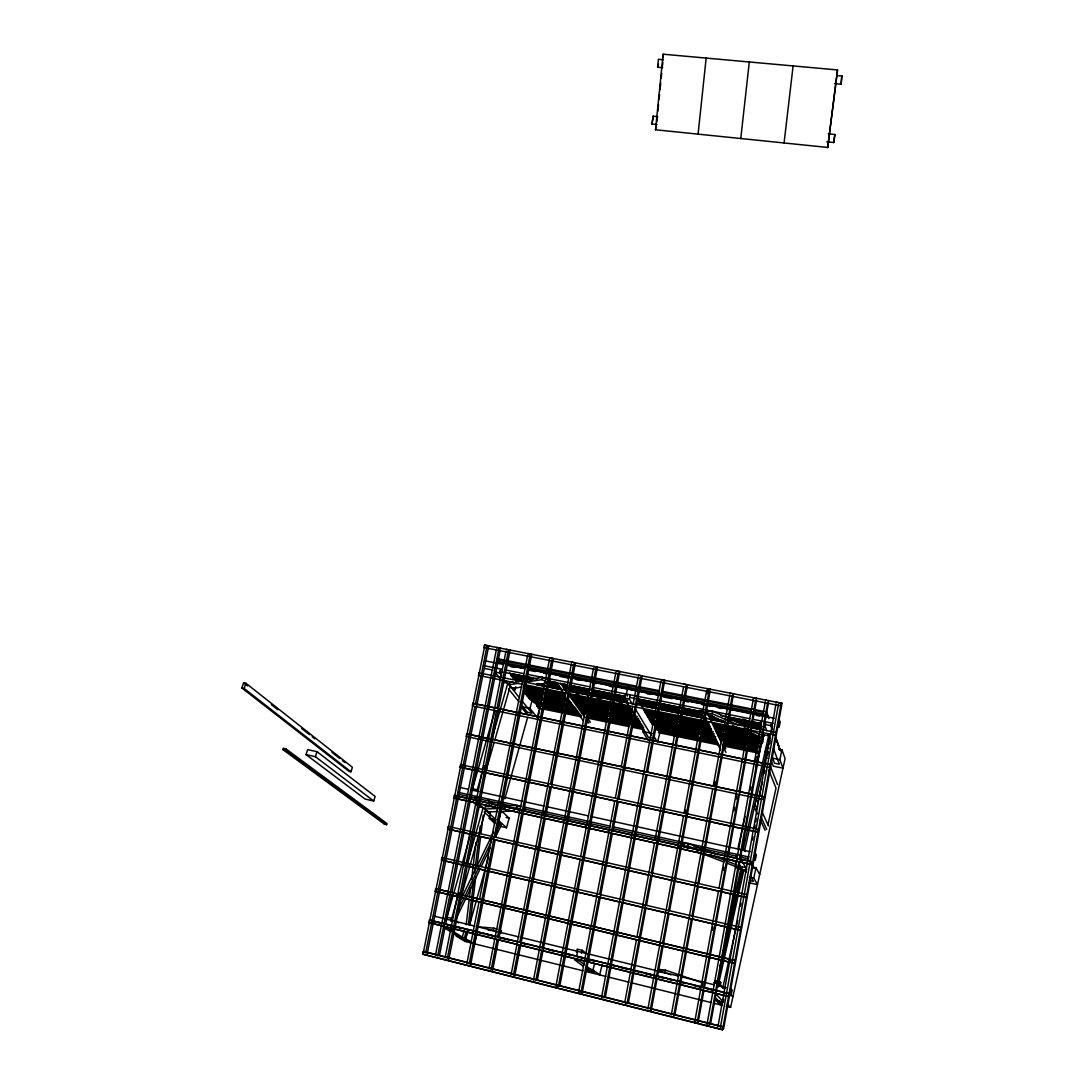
<?xml version="1.0" encoding="UTF-8"?>
<svg xmlns="http://www.w3.org/2000/svg" width="1084" height="1084" viewBox="0 0 1084 1084"><rect width="100%" height="100%" fill="white"/><g stroke="black" fill="none" stroke-linecap="round" stroke-linejoin="round"><path stroke-width="1.5" d="M656.958 124.484L651.904 123.969L653.245 116.218M658.476 64.173L657.609 67.222L658.394 59.308L663.449 59.769M653.096 117.777L651.904 123.969M828.013 147.478L655.522 129.768L663.137 54.2L837.539 69.945L827.702 147.478L837.539 69.945M656.321 126.557L655.522 129.768M656.782 121.936L657.202 117.75M657.866 111.137L658.544 104.538M659.045 99.579L659.546 94.62M660.048 89.66L660.712 83.048M661.213 78.089L661.714 73.143M662.378 66.531L662.812 62.289M663.286 57.587L663.137 54.2M466.161 924.815L469.182 899.598M469.575 896.238L470.591 887.823M471.594 879.422L476.025 842.431M468.41 924.72L473.627 881.238M474.629 872.877L480.239 826.049M469.941 925.343L475.754 876.97M477.15 865.289L480.564 836.929M480.957 833.596L483.166 815.236M834.937 134.497L833.596 142.492L834.937 134.497L828.217 133.82M841.143 84.213L841.794 75.988L841.143 84.213L834.436 83.59M717.933 1026.656L776.009 703.841M723.123 1002.551L723.719 999.231M740.413 906.346L741.009 903.026M752.35 839.992L752.946 836.672M754.437 828.379L755.033 825.059M755.629 821.74L756.226 818.42M764.288 773.637L764.884 770.317M767.567 755.385L768.163 752.066M769.654 743.773L770.25 740.453M720.426 1027.28L778.475 704.329M722.378 1029.8L723.123 1026.792L423.6 951.373L422.611 954.15L722.378 1029.8L723.624 1028.689L782.038 703.272L484.494 645.061L483.979 647.582L780.561 705.779L781.036 703.109L782.038 703.272M728.367 996.494L729.098 993.527L429.44 920.045L428.925 922.66L728.367 996.494L428.925 922.66M734.315 963.324L735.047 960.397L435.714 888.704L435.199 891.305L734.315 963.324L435.199 891.305M740.25 930.302L740.968 927.416L441.96 857.485L441.445 860.086L740.25 930.302L441.445 860.086M746.144 897.43L746.862 894.571L448.193 826.401L447.665 828.989L746.144 897.43L447.665 828.989M752.025 864.693L752.743 861.875L454.386 795.439L453.871 798.014L752.025 864.693L453.871 798.014M757.879 832.092L758.583 829.314L460.551 764.613L460.05 767.174L757.879 832.092L460.05 767.174M764.193 796.943L763.705 799.64L466.188 736.456L466.703 733.909L764.41 796.903L466.703 733.909M769.992 764.64L769.505 767.323L472.312 705.874L472.827 703.326L770.196 764.626L472.827 703.326M781.239 703.137L722.635 1029.583L422.611 954.15M718.502 890.926L694.627 1022.51L695.698 1021.643M719.099 887.593L753.556 697.73L754.437 697.866M702.025 986.779L702.933 981.792M712.269 930.329L712.865 927.01M723.109 870.547L723.706 867.227M733.949 810.778L734.559 807.458M736.063 799.152L736.659 795.832M697.703 1019.8L714.925 924.828M715.535 921.495L738.489 794.857M739.098 791.523L755.711 699.871M698.164 1022.266L703.895 990.708M704.492 987.389L727.676 859.476M728.272 856.157L756.578 700.007M707.093 1023.919L765.29 701.741M736.077 868.284L736.673 864.951M750.196 790.073L750.806 786.74M755.304 761.781L756.212 756.795M709.573 1024.543L738.963 861.726M739.559 858.393L767.743 702.215M710.616 1023.662L722.025 960.41M722.621 957.077L768.57 702.364M671.308 1014.895L712.608 789.342M713.204 786.022L729.911 694.817M714.126 786.374L715.034 781.388M673.462 1017.171L691.375 919.286M691.971 915.966L732.337 695.291M674.912 1014.665L698.313 886.644M698.923 883.324L733.272 695.454M647.88 1008.974L683.448 816.428M684.058 813.108L706.741 690.278M685.02 813.542L685.644 810.222M707.134 693.774L708.055 688.787L707.053 688.625M650.63 1007.93L661.958 946.495M662.581 943.175L709.464 689.085L710.467 689.261M657.053 978.811L651.213 1010.437L650.007 1011.25M657.663 975.492L669.018 913.92M669.641 910.587L710.156 690.928M624.953 1001.453L636.403 939.977M637.013 936.657L654.357 843.609M654.966 840.29L683.448 687.446M627.053 1003.716L650.874 875.736M651.498 872.417L674.695 747.743M675.318 744.423L686.457 684.587L687.527 684.763L646.525 905.167M628.327 1002.93L645.901 908.473M601.579 997.294L660.942 681.321M603.978 997.903L621.782 903.067M622.406 899.734L645.82 774.952M646.443 771.632L663.313 681.782M605.319 997.117L647.013 774.857M647.636 771.537L664.763 680.318L663.625 680.115M578.693 991.521L614.777 801.076M615.4 797.77L620.739 769.613M621.362 766.307L632.649 706.687M633.286 703.38L638.3 676.877M581.078 992.131L598.951 897.688M599.574 894.381L640.658 677.337M582.162 993.025L612.324 833.623M612.948 830.303L618.287 802.079M618.923 798.759L642.162 675.888L640.969 675.684M555.997 985.79L580.062 859.802M580.685 856.495L615.834 672.486M558.355 986.386L618.178 672.947M559.818 985.654L619.75 671.497L618.49 671.281M533.463 980.112L593.544 668.123M535.808 980.695L541.566 950.817M542.203 947.497L595.861 668.571M537.339 979.99L597.501 667.148L596.186 666.917M491.242 969.462L497.068 939.665M497.719 936.359L551.742 659.939M492.57 970.437L498.735 938.92M499.372 935.6L553.504 658.53L552.068 658.286M511.12 974.462L523.044 912.999M523.694 909.679L571.417 663.787M513.437 975.058L519.25 945.14M519.886 941.806L549.859 787.241M550.509 783.908L573.721 664.248M515.036 974.367L545.225 818.596M545.862 815.276L575.414 662.825L574.046 662.581M466.919 963.324L479.006 902.037M479.656 898.717L485.212 870.56M485.862 867.241L527.664 655.224M469.223 963.893L529.927 655.671M470.605 964.895L495.131 840.317M495.781 836.997L531.756 654.275L530.252 654.018M488.938 968.879L549.452 659.492M445.09 957.809L506.025 650.996M447.353 958.378L496.431 711.158M497.082 707.838L508.288 651.43M448.803 959.394L510.171 650.048L508.613 649.777M478.925 672.866L775.968 732.486L775.494 735.155L478.41 675.4L479.331 672.92M423.072 954.001L484.887 645.129M425.66 952.917L474.9 706.7M475.564 703.408L487.123 645.563L488.735 645.861M427.164 953.947L488.41 647.514M435.429 955.37L496.472 649.113M437.692 955.939L499.046 647.907L500.618 648.178M439.494 955.316L445.104 927.091M445.768 923.771L451.391 895.547M452.042 892.227L500.293 649.844M767.96 824.802L776.009 788.136L768.8 770.168M726.212 1006.304L730.589 1007.388L785.101 758.57L781.984 749.898L778.678 749.22M722.838 987.619L735.521 930.207M736.253 926.928L737.703 920.37M777.702 744.329L777.906 743.407M777.946 745.006L778.149 744.085M778.678 747.011L778.868 746.09M778.908 747.675L779.111 746.754M779.64 749.654L779.83 748.746M780.074 749.41L779.87 750.318L775.927 737.96L780.629 750.941M748.922 882.701L757.472 884.639L753.773 878.013L756.036 867.742L753.136 867.092M771.009 760.453L773.231 766.144L782.987 768.163L779.843 759.64L781.984 749.898M725.819 936.454L740.806 869.138M720.169 966.223L721.632 959.652M722.364 956.373L735.873 895.614L722.662 954.719M768.841 748.258L766.51 747.784M757.838 802.58L762.472 781.781M718.76 983.188L743.922 869.842M718.353 986.955L719.044 983.825L713.8 982.538M720.318 981.914L720.44 985.234L720.318 981.914L715.088 980.641L714.519 983.202M745.806 871.075L745.751 867.579L740.629 866.441L740.087 868.867L740.697 869.924L745.806 871.075L745.751 867.579M775.968 739.573L776.171 738.651M776.713 741.619L776.916 740.697M776.957 742.296L777.16 741.375M741.646 856.224L740.968 859.246L746.795 869.558M756.131 767.445L763.502 734.762L768.61 735.792L743.326 848.691L744.871 851.523M770.846 725.467L771.063 724.519M771.632 727.635L771.849 726.686M744.559 850.954L769.667 738.624L768.61 735.792M771.903 728.353L771.239 724.993M760.507 722.174L759.857 725.074L761.605 729.654M765.711 723.218L765.06 726.117L766.767 730.684M767.58 714.912L767.364 715.874L754.234 713.272M735.738 858.081L736.415 855.059M738.109 847.525L745.101 816.482M767.851 715.657L767.635 716.619L766.483 711.876L768.935 718.651M660.779 972.24L664.777 972.687L665.373 970.126L701.714 982.565M688.272 843.515L682.866 843.515L682.283 845.981L687.69 845.981L688.272 843.515L717.852 854.964M659.438 972.091L660.034 969.543L665.373 970.126M712.608 711.28L707.147 711.876L706.578 714.234L712.039 713.651L712.608 711.28L747.824 726.578M602.216 964.53L599.642 974.882L593.016 969.882L585.929 968.134L589.615 970.979L594.438 972.172L586.986 966.576M593.016 969.882L594.52 963.866M648.151 740.318L642.717 731.51L643.517 728.353M576.458 952.145L577.23 949.11L582.243 950.329L585.929 953.229M576.349 956.671L577.718 951.332M581.471 953.378L582.243 950.329M628.734 687.351L628.977 686.416M629.425 688.516L629.655 687.581M632.649 704.546L629.262 698.936L630.346 694.709M632.866 711.971L624.289 697.947L625.021 695.129M627.826 684.465L629.872 689.288L636.511 690.603M627.541 689.112L626.254 694.058L627.487 696.104M500.862 933.189L501.54 930.736M488.261 930.18L493.234 930.628L493.911 928.175L496.96 929.191M524.846 808.339L524.195 810.71L516.675 807.865L509.927 808.108M474.291 943.771L477.082 933.703M500.401 826.36L506.499 827.742L509.155 818.176L502.407 811.753M536.336 684.736L549.195 682.744L549.832 680.467L542.434 677.351L526.147 679.966M516.675 807.865L517.325 805.493L520.334 806.631M465.564 938.324L467.611 931.007M501.282 810.683L498.559 820.398L506.499 827.742M532.501 699.126L539.669 708.299L537.136 717.405L529.913 708.367L532.501 699.126L529.466 698.516M467.827 931.305L465.822 938.487L456.066 935.966L464.955 941.44L472.732 943.378M469.941 923.622L488.532 857.173M502.583 806.943L503.491 803.705M504.846 798.84L527.515 717.811M525.51 682.215L541.797 679.627L542.434 677.351M464.277 930.031L462.285 937.118L471.797 942.213M464.494 937.66L466.079 931.983M497.678 811.564L489.385 811.835L487.177 811.333L484.643 809.003L485.293 806.699L495.415 806.32M459.088 904.002L485.686 810.141M487.177 811.333L490.578 813.135L488.396 812.634M488.532 806.55L489.887 801.754L493.315 803.42L491.133 802.932L488.03 800.006M495.036 823.555L489.25 818.298L490.171 815.073M513.125 682.053L509.873 682.581L509.236 684.79L511.58 687.906L513.762 688.354L514.941 689.817L515.821 686.7M446.08 920.153L470.09 835.981M513.762 688.354L521.865 686.971M515.55 682.039L516.431 678.963L514.25 678.53M450.876 921.332L459.101 892.362M467.882 861.468L483.125 807.797L478.437 806.74M474.413 799.775L475.226 796.93M479.006 791.469L477.258 789.816L482.353 772.052M483.274 768.813L484.209 765.589M491.608 739.749L507.813 683.218L503.125 682.27M484.02 777.824L485.402 773M486.323 769.789L494.128 742.459M495.049 739.247L510.212 686.199M494.778 711.307L472.502 788.759L477.258 789.816M502.38 663.408L497.637 662.459L497.922 661.47M501.689 675.589L499.616 673.001L500.537 669.804M384.441 824.165L282.802 749.559L283.249 748.204L285.756 748.773L386.961 823.515L386.609 824.667L384.441 824.165L384.793 823.013M373.723 801.022L375.132 796.442L317.029 751.7L307.666 749.64L306.027 754.613L365.105 799.057L373.723 801.022L315.403 756.686L306.027 754.613M350.972 771.781L352.395 767.269L245.946 683.286L243.643 682.798L241.84 687.988L348.98 771.334L350.972 771.781L244.144 688.476L241.84 687.988M315.403 756.686L317.029 751.7M386.609 824.667L285.309 750.114L285.756 748.773M244.144 688.476L245.946 683.286M457.922 910.587L463.749 898.555M465.212 895.547L491.445 841.401M495.822 832.376L500.198 823.339M455.863 919.151L480.049 869.111M481.513 866.075L490.307 847.878M495.442 837.255L501.309 825.127M459.331 902.566L493.559 832.119M706.782 1025.586L707.825 1024.705M624.33 1004.773L625.603 1003.974M578.382 993.188L579.791 992.429M555.672 987.456L557.149 986.711M513.125 976.711L514.71 976.02M518.003 681.267L522.894 680.481M509.236 684.79L519.006 683.245M529.9 685.725L525.076 686.47L543.165 690.088M502.149 806.062L517.325 805.493M484.643 809.003L504.873 808.285M500.998 811.455L514.25 811.035M784.071 142.966L793.109 65.948M740.765 138.508L749.315 62.005M698.082 134.118L706.158 58.13M477.326 926.752L493.911 928.175M836.753 75.528L842.16 76.07M657.609 67.222L662.649 67.696M652.69 116.164L657.744 116.679M826.862 141.801L833.948 142.505M776.307 702.175L777.106 702.31M778.773 702.662L779.572 702.784M765.589 700.074L766.429 700.21M768.041 700.562L768.881 700.698M756.009 698.204L756.876 698.34M730.209 693.15L731.158 693.313M732.649 693.625L733.583 693.787M684.058 684.126L685.129 684.302M661.254 679.654L662.392 679.844M638.611 675.224L639.817 675.427M593.856 666.457L595.184 666.701M616.159 670.82L617.419 671.05M549.778 657.839L551.228 658.083M571.742 662.134L573.124 662.378M496.797 647.46L498.383 647.744M506.363 649.33L507.922 649.614M527.989 653.571L529.493 653.828M484.494 645.061L486.513 645.427M497.055 658.625L636.078 686.104M639.384 686.755L659.194 690.671M662.487 691.321L764.83 711.551M496.797 659.533L658.95 691.619M662.256 692.269L751.415 709.912M754.708 710.562L762.96 712.202M569.33 675.589L496.716 661.199L498.274 663.178M572.623 676.24L704.424 702.351M707.716 703.001L727.459 706.917M730.751 707.567L766.957 714.749M497.651 662.378L504.25 663.693M507.542 664.343L525.659 667.934M528.951 668.584L658.977 694.383M662.27 695.034L681.971 698.936M685.251 699.586L750.941 712.622M626.837 688.096L631.809 689.072M506.499 664.804L524.602 668.394M527.894 669.045L547.623 672.961M550.916 673.625L569.019 677.215M572.298 677.866L613.422 686.023M616.715 686.673L628.232 688.963M639.831 691.267L658.096 694.885M661.416 695.549L704.573 704.112M707.893 704.763L751.036 713.326M754.356 713.99L764.315 715.968M485.144 660.847L503.355 664.465M506.662 665.129L524.886 668.733M528.193 669.397L774.233 718.231M510.713 666.633L513.992 667.283M528.762 670.224L535.333 671.524M543.545 673.164L546.824 673.814M559.967 676.416L568.165 678.056M576.376 679.682L579.669 680.332M592.799 682.934L596.078 683.597M609.222 686.199L612.501 686.849M647.121 693.733L650.441 694.383M663.693 697.026L671.972 698.665M685.223 701.294L688.53 701.958M701.782 704.586L710.074 706.226M718.353 707.879L721.659 708.529M756.456 715.44L759.762 716.104M483.735 665.644L501.96 669.275M505.279 669.939L523.504 673.571M526.824 674.234L589.791 686.795M593.111 687.446L749.992 718.733M753.285 719.383L773.082 723.34M699.397 710.521L702.703 711.185M742.445 719.126L745.751 719.79M512.204 673.787L523.694 676.091M528.613 677.066L533.531 678.056M549.94 681.335L556.512 682.649M563.07 683.95L567.989 684.939M571.268 685.589L612.297 693.787M615.577 694.438L625.414 696.416M636.918 698.706L656.755 702.676M660.061 703.34L703.055 711.917M729.518 717.215L760.927 723.489M484.656 668.449L492.908 670.102M499.494 671.416L502.8 672.08M506.092 672.73L537.42 678.99M548.965 681.308L567.095 684.925M570.401 685.589L611.62 693.828M614.913 694.478L624.804 696.456M629.763 697.446L679.533 707.391M682.852 708.055L707.73 713.028M721.009 715.684L749.207 721.321M752.526 721.985L760.819 723.638M764.139 724.302L772.431 725.955M511.526 674.614L533.084 678.936M549.669 682.242L557.962 683.909M562.948 684.898L567.921 685.901M571.241 686.565L589.479 690.21M592.799 690.874L624.316 697.175M637.568 699.817L703.584 713.028M728.34 717.974L759.694 724.247M499.616 673.001L494.86 672.053L500.117 678.543M624.289 697.947L629.262 698.936M510.767 675.427L532.285 679.736M547.176 682.717L558.775 685.034M563.734 686.023L567.054 686.687M570.36 687.351L588.571 690.996M591.878 691.66L624.994 698.286M638.232 700.928L679.411 709.18M682.703 709.83L702.459 713.787M709.044 715.101L712.351 715.765M728.814 719.058L760.114 725.331M511.35 676.186L531.201 680.156M544.425 682.798L559.303 685.779M564.263 686.768L589.073 691.741M592.379 692.405L625.441 699.031M638.666 701.673L656.755 705.291M660.048 705.955L679.79 709.912M683.069 710.562L702.811 714.519M709.397 715.833L714.329 716.822M730.779 720.115L748.868 723.746M752.161 724.397L762.025 726.375M512.244 677.31L523.802 679.627M548.558 684.587L560.103 686.904M563.409 687.568L566.702 688.218M570.008 688.882L611.268 697.148M614.574 697.811L627.772 700.467M639.316 702.771L655.725 706.063M659.018 706.727L703.34 715.603M709.898 716.917L718.109 718.57M736.171 722.188L760.792 727.12M513.125 678.435L523.016 680.413M537.84 683.394L544.425 684.709M547.718 685.373L560.902 688.015M569.141 689.668L626.796 701.226M638.327 703.543L703.015 716.524M711.307 718.177L722.92 720.508M739.505 723.841L761.063 728.163M517.014 679.844L523.586 681.159M536.756 683.801L544.981 685.454M548.274 686.118L561.431 688.76M569.656 690.413L627.243 701.958M640.414 704.614L678.516 712.256M681.822 712.92L706.673 717.906M709.979 718.57L723.231 721.226M743.123 725.223L748.082 726.212M751.402 726.876L761.334 728.882M516.241 680.63L519.521 681.294M537.583 684.912L544.154 686.24M547.434 686.89L560.577 689.532M570.428 691.511L588.49 695.142M591.783 695.806L611.484 699.763M614.764 700.427L627.907 703.055M641.051 705.698L654.289 708.353M660.901 709.681L679.085 713.34M682.392 714.004L705.535 718.651M712.147 719.979L723.719 722.296M750.169 727.621L760.087 729.613M575.794 694.166L579.113 694.83M597.352 698.502L600.672 699.166M618.91 702.839L622.23 703.502M524.439 685.698L544.263 689.695M547.569 690.359L565.753 694.017M569.059 694.695L610.36 703.015M613.666 703.679L630.183 706.998M643.395 709.668L654.885 711.985M658.164 712.635L709.058 722.893M713.977 723.882L746.808 730.494M546.458 690.752L564.615 694.41M571.214 695.752L587.718 699.072M591.024 699.736L630.631 707.716M643.842 710.386L678.692 717.405M682.012 718.082L708.57 723.434M713.557 724.437L746.754 731.131M524.209 687.188L543.978 691.186M547.271 691.849L565.387 695.494M571.973 696.836L631.281 708.787M644.465 711.456L677.595 718.136M680.915 718.8L700.792 722.811M704.112 723.475L709.071 724.478M714.044 725.481L723.99 727.486M727.296 728.163L753.814 733.502M523.409 687.947L543.138 691.931M546.431 692.595L564.52 696.253M571.092 697.581L587.542 700.901M590.821 701.565L631.931 709.857M645.088 712.513L709.586 725.535M714.546 726.537L755.873 734.884M523.978 688.679L565.035 696.971M571.607 698.299L609.371 705.928M612.663 706.592L632.365 710.562M645.508 713.218L700.007 724.234M703.313 724.898L709.912 726.226M714.871 727.229L757.811 735.9M524.832 689.763L542.854 693.408M546.133 694.072L565.807 698.042M572.366 699.37L633.015 711.632M646.132 714.275L677.446 720.603M680.752 721.28L710.413 727.269M715.359 728.272L746.673 734.6M749.979 735.264L763.163 737.933M511.621 687.771L513.816 688.204M524.1 690.522L565.536 698.909M573.829 700.576L587.094 703.259M590.401 703.936L631.85 712.31M646.755 715.332L710.914 728.312M715.846 729.302L747.106 735.63M750.399 736.293L758.624 737.96M524.656 691.24L542.867 694.925M546.187 695.589L569.357 700.278M574.33 701.294L609.1 708.326M612.406 708.99L632.284 713.015M647.162 716.036L711.239 729.004M716.172 729.993L758.895 738.638M512.759 689.383L514.941 689.817M523.843 691.971L542.027 695.657M545.333 696.321L570.116 701.348M575.076 702.351L586.647 704.695M589.953 705.359L631.267 713.733M647.785 717.08L654.343 718.407M657.622 719.071L677.297 723.055M680.576 723.719L700.264 727.703M703.543 728.367L711.741 730.033M716.659 731.023L723.218 732.35M726.497 733.014L759.288 739.667M524.683 693.042L542.827 696.714M546.133 697.391L570.875 702.405M575.821 703.408L635.21 715.44M648.422 718.123L653.395 719.126M656.701 719.803L676.592 723.827M679.912 724.505L711.402 730.887M716.375 731.903L723.001 733.245M726.321 733.909L762.784 741.307M525.239 693.746L541.715 697.093M545.022 697.757L564.791 701.768M568.084 702.446L571.376 703.109M577.975 704.451L586.214 706.118M589.506 706.782L609.276 710.792M612.568 711.456L630.698 715.142M633.991 715.806L637.284 716.47M648.828 718.814L653.788 719.817M657.107 720.494L713.38 731.903M716.7 732.581L763.041 741.984M526.079 694.817L563.91 702.486M567.189 703.164L572.135 704.166M577.067 705.156L608.314 711.497M611.606 712.174L636.267 717.174M649.438 719.844L699.004 729.911M702.31 730.575L712.215 732.594M718.827 733.936L761.781 742.648M526.905 695.874L572.88 705.21M577.799 706.212L638.544 718.543M650.048 720.887L676.43 726.239M679.722 726.903L714.356 733.949M717.662 734.613L722.608 735.616M725.901 736.293L745.697 740.304M748.99 740.982L762.188 743.651M527.461 696.578L542.217 699.573M545.496 700.237L563.531 703.909M566.81 704.573L573.382 705.901M578.3 706.904L586.498 708.57M589.777 709.234L630.766 717.567M634.045 718.231L637.324 718.895M650.454 721.565L653.747 722.229M657.039 722.906L713.028 734.288M717.974 735.291L745.968 740.982M749.274 741.646L757.499 743.326M528.328 697.635L574.777 707.08M579.75 708.096L607.948 713.828M611.268 714.491L639.452 720.237M651.05 722.594L713.516 735.291M718.448 736.293L721.741 736.971M725.02 737.635L757.906 744.315M529.155 698.679L540.74 701.036M544.06 701.714L575.509 708.109M580.482 709.126L585.441 710.142M588.761 710.806L630.143 719.234M633.462 719.911L638.422 720.914M656.579 724.613L699.234 733.299M702.513 733.963L715.643 736.632M718.922 737.296L758.299 745.318M529.697 699.37L541.282 701.727M544.588 702.405L575.997 708.801M580.97 709.817L640.495 721.93M652.053 724.288L714.329 736.971M720.874 738.299L758.57 745.982M532.176 700.752L563.531 707.147M566.837 707.811L576.742 709.83M581.688 710.847L608.097 716.226M611.403 716.89L629.56 720.603M632.853 721.266L639.465 722.608M655.983 725.982L699.058 734.762M702.364 735.44L715.63 738.136M720.589 739.153L758.692 746.917M534.629 702.12L562.637 707.838M565.929 708.502L577.474 710.86M582.406 711.863L607.121 716.903M610.428 717.581L641.728 723.963M654.926 726.659L697.906 735.426M701.212 736.09L716.104 739.125M724.369 740.819L757.431 747.554M533.518 702.473L577.962 711.538M582.894 712.554L607.582 717.581M610.875 718.258L640.495 724.302M655.319 727.323L675.129 731.361M678.435 732.039L698.245 736.09M701.551 736.754L716.416 739.789M724.681 741.47L744.491 745.521M747.797 746.199L757.702 748.217M535.97 703.841L540.902 704.844M544.182 705.521L578.68 712.567M581.972 713.231L585.252 713.909M588.544 714.573L629.601 722.96M632.893 723.624L642.744 725.643M655.901 728.326L716.89 740.779M723.489 742.12L744.911 746.497M748.204 747.174L756.456 748.854M536.77 704.871L579.412 713.57M587.609 715.25L607.284 719.275M610.563 719.939L641.714 726.307M658.137 729.668L717.364 741.768M723.949 743.109L756.849 749.83M765.074 751.51L768.366 752.188M537.298 705.549L540.577 706.212M543.856 706.89L579.886 714.248M588.084 715.928L643.76 727.31M656.877 729.993L697.961 738.394M701.24 739.058L717.676 742.418M724.247 743.76L757.12 750.48M765.331 752.161L768.624 752.824M536.526 706.24L539.846 706.917M543.165 707.595L581.268 715.399M586.241 716.416L629.33 725.223M632.636 725.901L642.582 727.933M659.099 731.321L675.508 734.667M678.787 735.345L718.15 743.394M723.069 744.396L757.513 751.442M559.561 711.483L562.867 712.161M660.346 732.106L663.652 732.784M537.854 707.933L562.637 713.015M565.089 713.516L581.458 716.863M586.376 717.865L607.243 722.147M609.303 722.567L628.95 726.592M632.026 727.215L643.693 729.613M658.449 732.635L719.749 745.182M723.069 745.873L757.851 752.987M529.913 708.367L520.794 706.497L527.095 714.261M642.717 731.51L652.229 733.461M771.564 757.946L779.843 759.64M651.403 737.852L648.313 737.215L634.587 714.776M459.833 787.404L468.085 789.233M471.377 789.965L477.976 791.428M481.282 792.16L522.529 801.293M525.835 802.024L543.978 806.049M547.284 806.781L588.531 815.913M591.837 816.645L750.236 851.739M282.802 749.559L285.309 750.114M458.383 792.377L521.147 806.347M524.453 807.079L610.333 826.184M613.625 826.916L749.058 857.038M459.467 794.491L467.732 796.334M471.039 797.065L510.686 805.9M523.897 808.84L609.818 827.986M613.11 828.718L632.934 833.135M636.24 833.867L684.153 844.544M694.072 846.753L737.025 856.319M740.331 857.051L748.583 858.894M454.386 795.439L752.513 861.97M742.093 867.701L740.629 866.441M740.087 868.867L745.209 870.032M506.106 817.485L509.155 818.176M489.25 818.298L495.456 819.707M750.873 877.362L753.773 878.013M497.922 823.501L500.943 824.192L498.532 821.97M750.169 880.601L753.461 881.346L750.968 876.929M435.714 888.704L734.816 960.573M718.394 982.036L721.009 982.673M446.933 917.213L451.716 918.378M722.486 986.521L725.711 987.876L723.15 987.253M434.074 916.115L474.873 926.129M478.139 926.928L518.951 936.928M522.217 937.728L678.665 976.088M681.917 976.887L714.491 984.868M717.744 985.668L725.887 987.659M429.44 920.045L728.854 993.716M432.584 921.292L439.115 922.89M445.659 924.503L452.191 926.115M455.456 926.915L461.987 928.527M465.266 929.327L470.158 930.533M476.703 932.145L483.234 933.758M486.499 934.557L493.03 936.169M499.561 937.768L509.372 940.18M520.808 942.999L527.339 944.611M548.585 949.841L553.477 951.047M561.648 953.053L571.444 955.465M577.975 957.077L584.506 958.676M587.758 959.476L594.276 961.088M610.577 965.099L615.468 966.305M618.734 967.104L628.503 969.516M635.021 971.115L641.552 972.714M644.804 973.527L651.321 975.126M657.839 976.725L664.37 978.337M667.622 979.137L672.514 980.342M680.657 982.348L685.549 983.554M693.706 985.559L700.223 987.158M706.741 988.771L713.258 990.369M723.313 1002.158L715.887 1000.329L720.386 1004.868M474.792 943.893L583.016 970.763M586.295 971.576L605.97 976.454M609.249 977.267L628.923 982.158M632.202 982.971L710.914 1002.51M714.193 1003.323L722.391 1005.356M423.139 951.522L722.879 1027.022M493.234 930.628L496.282 931.657M664.777 972.687L671.104 974.841M660.034 969.543L663.178 970.614M687.69 845.981L698.597 850.195M711.063 855.005L735.995 864.625M682.283 845.981L688.462 848.352M696.199 851.333L724.017 862.051M727.107 863.243L739.478 868.013L740.074 869.219M728.76 859.178L736.537 862.2M541.797 679.627L549.195 682.744M706.578 714.234L726.334 722.784M732.418 725.413L762.838 738.57L763.353 740.115M712.039 713.651L739.627 725.602M744.22 727.594L764.139 736.239M451.039 931.901L443.979 927.538L448.776 928.717L468.369 940.898L463.749 939.76L453.871 933.649M455.876 921.075L458.654 922.863M285.959 750.209L290.011 753.19M302.206 762.174L306.257 765.169M318.452 774.139L326.569 780.128M334.699 786.103L344.17 793.095M355.01 801.062L360.416 805.06M371.256 813.041L376.663 817.024M585.807 969.448L589.872 972.456M583.327 966.291L574.52 959.746L579.534 960.98L584.506 964.706M243.643 682.798L247.599 685.915M271.325 704.586L277.911 709.776M301.637 728.448L309.55 734.667M312.178 736.741L314.821 738.814M331.948 752.31L339.861 758.529M342.49 760.602L345.132 762.675M473.288 802.038L476.933 805.371M484.236 812.051L495.185 822.051M497.935 823.122L498.992 824.097M479.236 804.206L496.12 819.748M716.389 1000.559L715.711 999.868L718.787 1001.155M714.668 996.874L721.307 1003.635M716.605 994.8L723.109 1001.521M727.35 1004.014L730.589 1007.388M715.088 980.641L715.792 981.399M719.044 983.825L723.326 988.5M730.792 994.394L732.919 996.738M508.531 688.936L519.046 701.931M521.147 704.532L527.461 712.324L531.905 713.245L521.485 700.264M505.862 680.793L519.412 697.662M509.615 672.622L514.792 679.207M524.087 691.064L531.323 700.291M516.431 678.963L517.596 680.454M555.753 682.297L565.577 696.023M567.542 698.76L583.273 720.724M560.563 683.259L566.404 691.484M568.341 694.234L584.872 717.54M586.81 720.277L588.761 723.014M563.124 683.747L567.013 689.248M569.927 693.381L584.466 714.017M587.379 718.136L590.292 722.269M636.037 710.156L651.267 735.372M653.733 735.968L657.514 742.255L659.831 732.919L655.359 725.25M637.677 699.031L652.758 724.654M738.922 863.609L741.321 867.769M744.993 869.449L746.415 871.942M749.356 877.295L749.938 878.311M752.581 865.682L754.125 868.514M756.036 867.742L759.694 874.544M701.456 710.372L702.92 713.421M704.397 716.456L720.535 749.938M706.538 711.389L721.659 743.312M723.814 747.865L725.968 752.431M709.966 715.142L712.12 719.722M713.557 722.771L722.174 741.09M723.611 744.139L725.765 748.719M754.003 806.537L757.472 813.949M760.263 819.883L765.114 830.276M755.033 804.084L757.093 808.529M761.212 817.431L766.713 829.287M756.185 798.962L758.231 803.447M761.645 810.94L768.461 825.927M764.83 760.277L766.063 763.339M765.954 755.25L767.174 758.339M770.223 766.063L777.54 784.572M762.784 732.703L763.949 735.751M767.472 744.898L768.637 747.946M772.147 757.093L774.491 763.204L779.328 764.193L773.624 748.963M767.919 733.732L769.626 738.299M770.589 724.749L772.418 729.898M732.093 990.356L730.887 995.844L729.559 994.38L730.765 988.865L732.093 990.356M755.182 852.837L754.017 858.149L755.196 860.371L756.361 855.086L755.182 852.837M741.727 869.341L736.605 892.335L741.727 869.341M743.001 869.639L718.177 981.318L743.001 869.625M779.179 719.207L778.041 724.315L779.071 727.283L780.195 722.201L779.179 719.207"/></g></svg>
